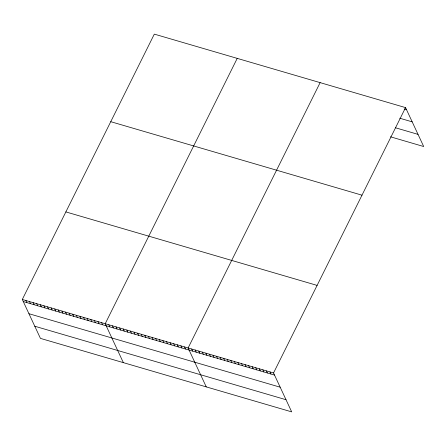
<?xml version="1.0" encoding="UTF-8"?>
<svg xmlns="http://www.w3.org/2000/svg" width="446" height="446" viewBox="0 0 446 446"><rect width="100%" height="100%" fill="white"/><g stroke="black" fill="none" stroke-linecap="round" stroke-linejoin="round"><path stroke-width="0.67" d="M22.3 299.472L273.543 372.967L291.684 411.875L40.441 338.386L22.3 299.472L154.316 34.125L405.559 107.614L423.7 146.528L390.479 136.805M237.227 58.376L105.211 323.729L123.352 362.637M320.133 82.627L188.117 347.98L206.264 386.888M273.543 372.967L405.559 107.614M404.154 109.002L406.529 109.699M399.739 118.207L412.193 121.853M395.49 127.779L418.03 134.374M110.753 121.691L361.99 195.181M65.863 211.911L317.106 285.401M23.27 301.557L274.513 375.053M28.94 313.711L280.177 387.2M34.777 326.232L286.02 399.722M269.981 371.931L270.951 374.01M266.424 370.888L267.394 372.967M262.861 369.845L263.831 371.925M259.304 368.803L260.274 370.882M255.748 367.76L256.718 369.845M252.185 366.723L253.155 368.803M248.628 365.681L249.598 367.76M245.066 364.638L246.036 366.718M241.509 363.596L242.479 365.681M237.947 362.559L238.917 364.638M234.39 361.516L235.36 363.596M230.833 360.474L231.803 362.553M227.27 359.431L228.24 361.516M223.714 358.394L224.684 360.474M220.151 357.352L221.121 359.431M216.594 356.309L217.564 358.389M213.032 355.267L214.002 357.352M209.475 354.23L210.445 356.309M205.918 353.187L206.888 355.267M202.356 352.145L203.326 354.224M198.799 351.102L199.769 353.187M195.236 350.065L196.207 352.145M191.68 349.023L192.65 351.102M184.516 346.927L185.486 349.006M180.909 345.873L181.879 347.952M177.307 344.819L178.277 346.899M173.7 343.766L174.67 345.845M170.093 342.706L171.063 344.791M166.492 341.653L167.462 343.738M162.885 340.599L163.855 342.679M159.283 339.545L160.253 341.625M155.676 338.492L156.646 340.571M152.069 337.438L153.039 339.517M148.468 336.384L149.438 338.464M144.861 335.325L145.831 337.41M141.259 334.271L142.229 336.351M137.652 333.218L138.622 335.297M134.045 332.164L135.015 334.244M130.444 331.11L131.414 333.19M126.837 330.057L127.807 332.136M123.235 329.003L124.205 331.083M119.628 327.944L120.598 330.029M116.021 326.89L116.997 328.97M112.42 325.836L113.39 327.916M108.813 324.783L109.783 326.862M101.604 322.675L102.574 324.755M97.997 321.622L98.973 323.701M94.396 320.562L95.366 322.648M90.789 319.509L91.759 321.588M87.187 318.455L88.157 320.535M83.58 317.401L84.55 319.481M79.979 316.348L80.949 318.427M76.372 315.294L77.342 317.374M72.765 314.24L73.735 316.32M69.163 313.181L70.133 315.266M65.556 312.128L66.526 314.207M61.955 311.074L62.925 313.153M58.348 310.02L59.318 312.1M54.741 308.966L55.711 311.046M51.139 307.913L52.11 309.992M47.532 306.859L48.502 308.939M43.931 305.8L44.901 307.885M40.324 304.746L41.294 306.826M36.717 303.693L37.687 305.772M33.115 302.639L34.086 304.718M29.508 301.585L30.479 303.665M25.907 300.532L26.877 302.611"/></g></svg>
